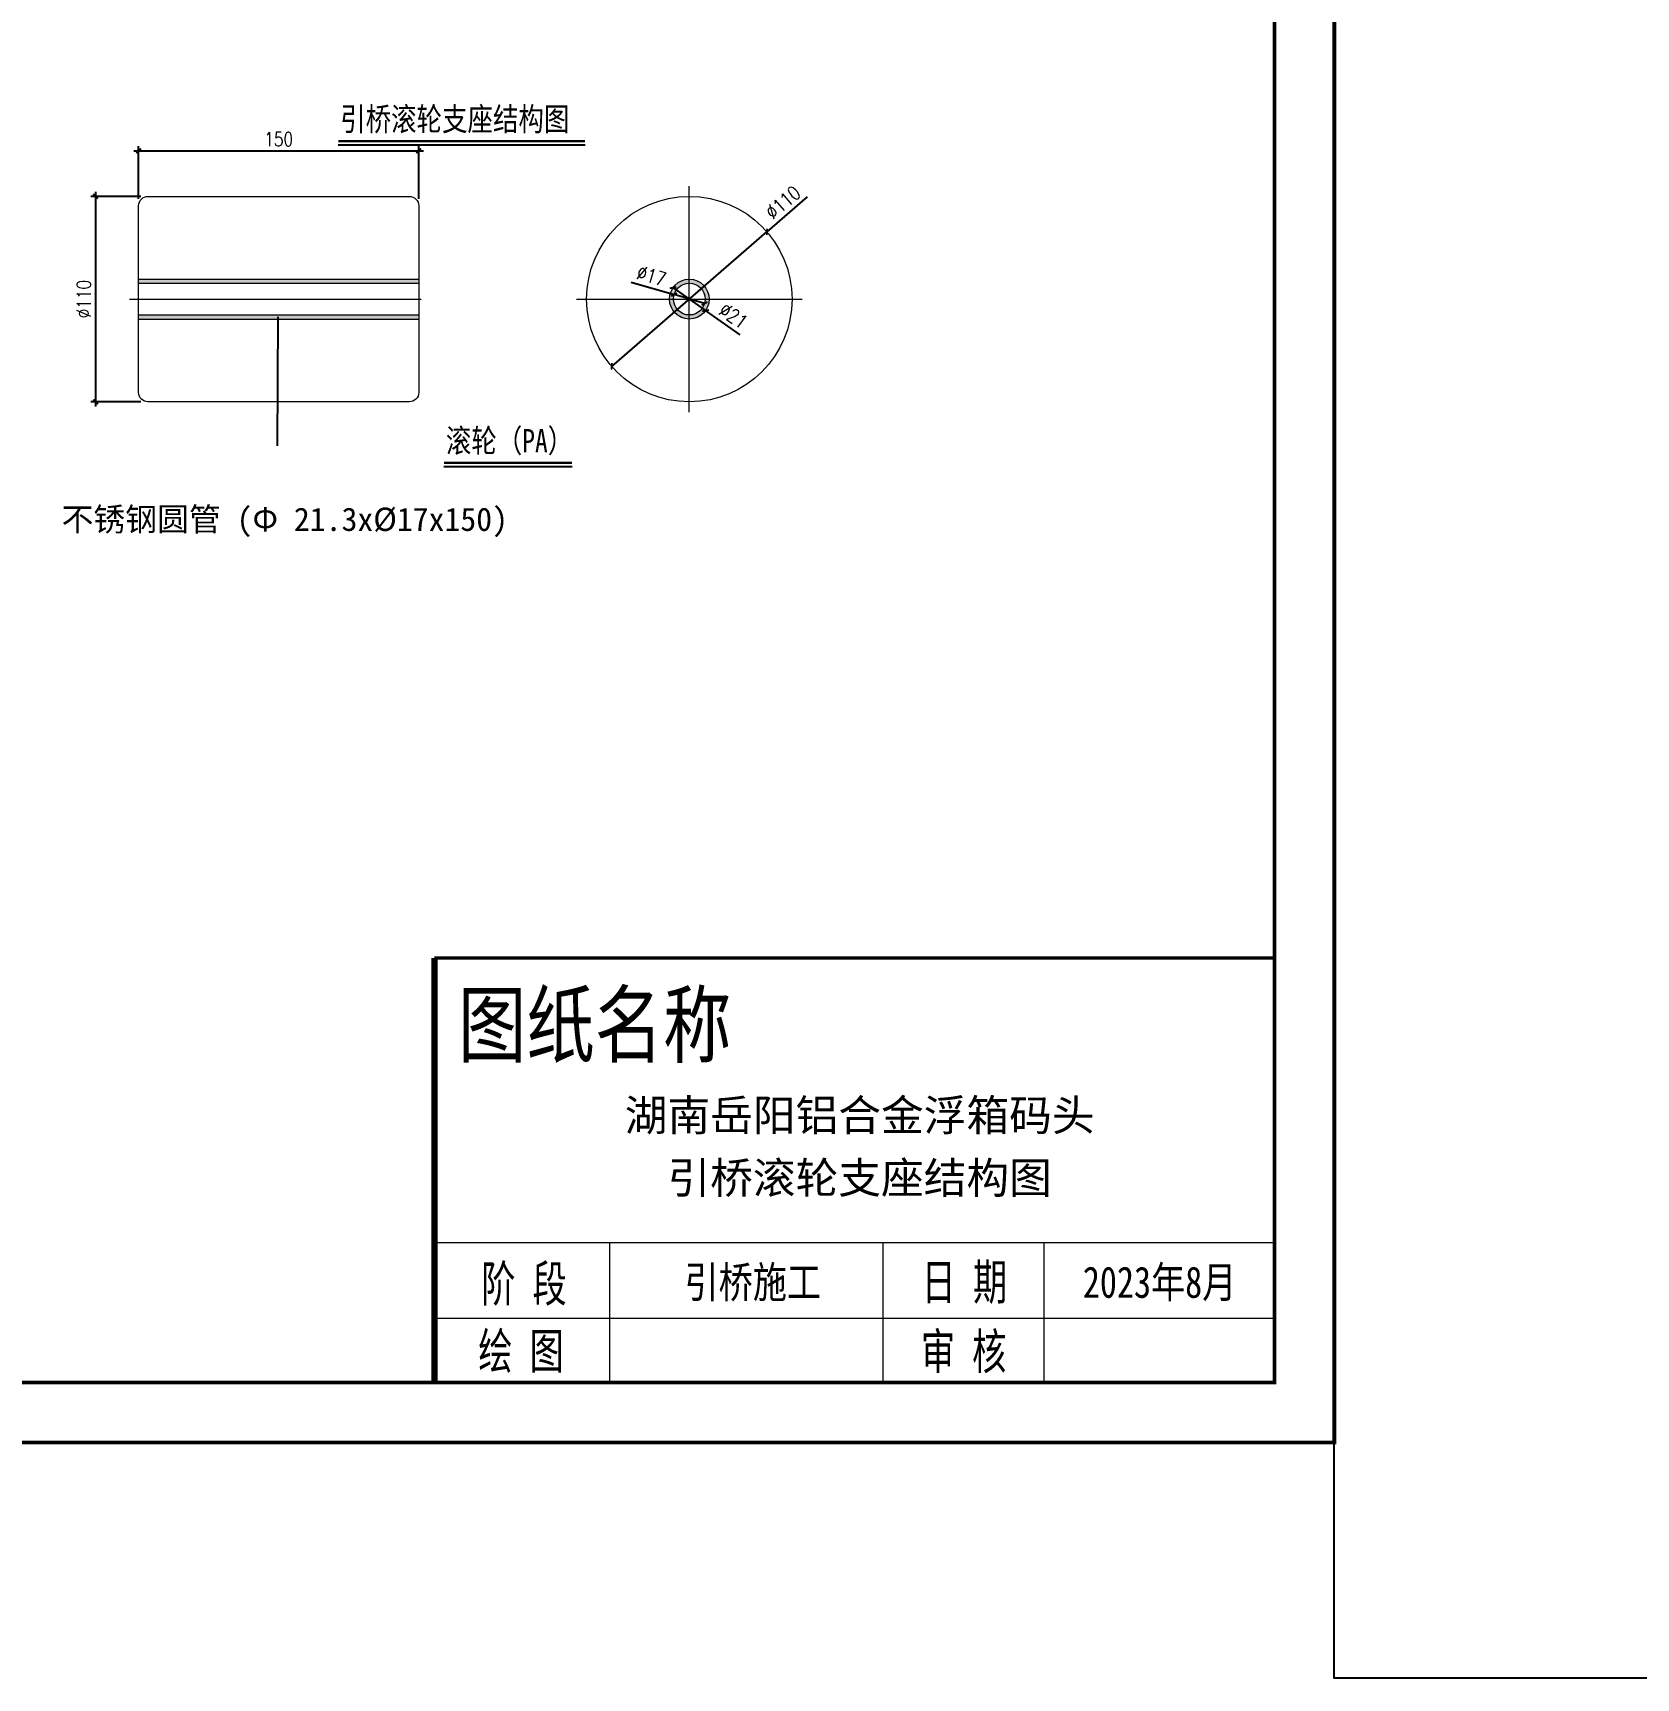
# Model space of a CAD drawing. Extents: x 15372 to 116961, y 24572 to 128109.
# Drawn here: x 36960 to 40394, y 24572 to 28096 of the extents above; entities that cross this region are included whole.
import ezdxf
from ezdxf.enums import TextEntityAlignment as Align

# ---------------------------------------------------------------- set-up
doc = ezdxf.new("R2010")
doc.units = 0
doc.header["$LTSCALE"] = 1000
doc.header["$MEASUREMENT"] = 0
doc.linetypes.add('CENTER', pattern=[2, 1.25, -0.25, 0.25, -0.25])
doc.linetypes.add('DASHED2', pattern=[9.525, 6.35, -3.175])
doc.layers.add('dim', color=6, linetype='Continuous', lineweight=13)
doc.layers.add('图框', color=7, linetype='Continuous', lineweight=13)
for name, color, linetype in [('hjh文字', 7, 'Continuous'), ('HR-dimension', 9, 'Continuous'), ('SGIDI_TK_TEXT', 3, 'Continuous'), ('连接端梁', 130, 'Continuous')]:
    doc.layers.add(name, color=color, linetype=linetype)
doc.styles.add('HZTXT', font='txtw.shx', dxfattribs={"width": 0.8, "bigfont": 'hztxtw.shx'})
doc.styles.add('SGIDI-0', font='simhei.ttf', dxfattribs={"width": 0.8})
doc.styles.add('仿宋', font='simfang.ttf', dxfattribs={"width": 0.7})
doc.styles.add('宋体', font='')
doc.styles.add('工程字体', font='', dxfattribs={"width": 0.8})
doc.styles.get('宋体').set_extended_font_data('SimSun')
doc.styles.get('工程字体').set_extended_font_data('SimSun')
doc.dimstyles.new('HR-A2-DIM10', dxfattribs={"dimscale": 10, "dimtxt": 3, "dimasz": 1, "dimexe": 1, "dimexo": 1.5, "dimgap": 1, "dimtad": 1, "dimdec": 1, "dimdsep": 46, "dimtxsty": 'HZTXT', "dimblk": 'ARCHTICK', "dimcen": 0, "dimdle": 1, "dimclrd": 256, "dimclre": 256, "dimclrt": 6, "dimadec": 1, "dimazin": 0, "dimtfac": 1, "dimtdec": 1, "dimtix": 1, "dimtmove": 2, "dimatfit": 3, "dimfxl": 15, "dimtolj": 1, "dimtzin": 0, "dimarcsym": 1})
doc.dimstyles.new('HR-BI-DIM5', dxfattribs={"dimscale": 6, "dimtxt": 5, "dimasz": 1, "dimexe": 1, "dimexo": 1.5, "dimgap": 2, "dimtad": 1, "dimdec": 1, "dimdsep": 46, "dimtxsty": 'HZTXT', "dimcen": 0, "dimdle": 1, "dimclrd": 256, "dimclre": 256, "dimclrt": 2, "dimadec": 1, "dimazin": 0, "dimtfac": 1, "dimtdec": 1, "dimtix": 1, "dimtmove": 2, "dimatfit": 3, "dimfxl": 1, "dimtfill": 1, "dimtolj": 1, "dimtzin": 0, "dimarcsym": 1})

# ---------------------------------------------------------------- blocks, each defined once
blk = doc.blocks.new('*U219')
blk.add_line((0, 0), (27.44, 0))
at = {"const_width": 0.5}
blk.add_lwpolyline([(0, 0.75), (27.44, 0.75)], dxfattribs=at)
at = {"style": '工程字体', "width": 0.8}
blk.add_attdef('图名标注', (0.42, 3), '', height=5, dxfattribs=at)
blk = doc.blocks.new('_ArchTick')
at = {"color": 0, "linetype": 'ByBlock', "const_width": 0.4}
blk.add_lwpolyline([(-0.5, -0.5), (0.5, 0.5)], dxfattribs=at)
blk = doc.blocks.new('*D469')
at = {"layer": 'Defpoints', "color": 0, "ltscale": 1.5, "transparency": 16777216}
for p in [(37786, 27843.1), (37186, 27725.6, 0), (37786, 27725.6, 0)]:
    blk.add_point(p, dxfattribs=at)
at = {"layer": 'HR-dimension', "lineweight": -2, "ltscale": 1.5, "transparency": 16777216}
for p, q in [((37176, 27843.1), (37796, 27843.1)), ((37186, 27740.6), (37186, 27853.1)), ((37786, 27740.6), (37786, 27853.1))]:
    blk.add_line(p, q, dxfattribs=at)
at = {"layer": 'HR-dimension', "lineweight": -2, "ltscale": 1.5, "transparency": 16777216, "xscale": 10, "yscale": 10, "zscale": 10, "rotation": 180}
blk.add_blockref('_ArchTick', (37186, 27843.1), dxfattribs=at)
at = {"layer": 'HR-dimension', "lineweight": -2, "ltscale": 1.5, "transparency": 16777216, "xscale": 10, "yscale": 10, "zscale": 10}
blk.add_blockref('_ArchTick', (37786, 27843.1), dxfattribs=at)
at = {"layer": 'HR-dimension', "color": 6, "ltscale": 1.5, "transparency": 16777216, "insert": (37486, 27868.1), "char_height": 30, "attachment_point": 5, "style": 'HZTXT'}
blk.add_mtext('\\A1;150', dxfattribs=at)
blk = doc.blocks.new('*D470')
at = {"layer": 'Defpoints', "color": 0, "ltscale": 1.5, "transparency": 16777216}
for p in [(37206, 27745.6, 0), (37093.7, 27305.6), (37206, 27305.6, 0)]:
    blk.add_point(p, dxfattribs=at)
at = {"layer": 'HR-dimension', "lineweight": -2, "ltscale": 1.5, "transparency": 16777216}
for p, q in [((37191, 27745.6), (37083.7, 27745.6)), ((37093.7, 27755.6), (37093.7, 27295.6)), ((37191, 27305.6), (37083.7, 27305.6))]:
    blk.add_line(p, q, dxfattribs=at)
at = {"layer": 'HR-dimension', "lineweight": -2, "ltscale": 1.5, "transparency": 16777216, "xscale": 10, "yscale": 10, "zscale": 10}
for p, rotation in [((37093.7, 27745.6), 90), ((37093.7, 27305.6), 270)]:
    blk.add_blockref('_ArchTick', p, dxfattribs=dict(at, rotation=rotation))
at = {"layer": 'HR-dimension', "color": 6, "ltscale": 1.5, "transparency": 16777216, "insert": (37068.7, 27525.6), "char_height": 30, "attachment_point": 5, "rotation": 90, "style": 'HZTXT'}
blk.add_mtext('\\A1;%%C110', dxfattribs=at)
blk = doc.blocks.new('*D506')
at = {"layer": 'Defpoints', "color": 0, "ltscale": 1.5, "transparency": 16777216}
for p in [(38532, 27669.7, 0), (38199.4, 27381.5, 0)]:
    blk.add_point(p, dxfattribs=at)
at = {"layer": 'HR-dimension', "lineweight": -2, "ltscale": 1.5, "transparency": 16777216}
for p in [(38618.3, 27744.5), (38199.4, 27381.5)]:
    blk.add_line(p, (38532, 27669.7), dxfattribs=at)
at = {"layer": 'HR-dimension', "lineweight": -2, "ltscale": 1.5, "transparency": 16777216, "xscale": 10, "yscale": 10, "zscale": 10}
for p, rotation in [((38532, 27669.7), 220.9115703709228), ((38199.4, 27381.5), 40.91157037092289)]:
    blk.add_blockref('_ArchTick', p, dxfattribs=dict(at, rotation=rotation))
at = {"layer": 'HR-dimension', "color": 6, "ltscale": 1.5, "transparency": 16777216, "insert": (38566.3, 27732.5), "char_height": 30, "attachment_point": 5, "rotation": 40.9116, "style": 'HZTXT'}
blk.add_mtext('\\A1;∅110', dxfattribs=at)
blk = doc.blocks.new('*D507')
at = {"layer": 'Defpoints', "color": 0, "ltscale": 1.5, "transparency": 16777216}
for p in [(38330.8, 27550.1, 0), (38400.6, 27501.1, 0)]:
    blk.add_point(p, dxfattribs=at)
at = {"layer": 'HR-dimension', "lineweight": -2, "ltscale": 1.5, "transparency": 16777216}
for p in [(38330.8, 27550.1), (38474.5, 27449.3)]:
    blk.add_line(p, (38400.6, 27501.1), dxfattribs=at)
for p, xscale, yscale, zscale, rotation in [((38330.8, 27550.1), 10, 10, 10, 324.9433536745767), ((38400.6, 27501.1), 9.999999999999998, 9.999999999999998, 9.999999999999998, 144.9433536745767)]:
    blk.add_blockref('_ArchTick', p, dxfattribs=dict(at, xscale=xscale, yscale=yscale, zscale=zscale, rotation=rotation))
at = {"layer": 'HR-dimension', "color": 6, "ltscale": 1.5, "transparency": 16777216, "insert": (38460.1, 27489.9), "char_height": 30, "attachment_point": 5, "rotation": 324.9434, "style": 'HZTXT'}
blk.add_mtext('\\A1;∅21', dxfattribs=at)
blk = doc.blocks.new('*D508')
at = {"layer": 'Defpoints', "color": 0, "ltscale": 1.5, "transparency": 16777216}
for p in [(38333.1, 27535.2, 0), (38398.3, 27516, 0)]:
    blk.add_point(p, dxfattribs=at)
at = {"layer": 'HR-dimension', "lineweight": -2, "ltscale": 1.5, "transparency": 16777216}
for p in [(38241, 27562.2), (38398.3, 27516)]:
    blk.add_line(p, (38333.1, 27535.2), dxfattribs=at)
at = {"layer": 'HR-dimension', "lineweight": -2, "ltscale": 1.5, "transparency": 16777216, "xscale": 10, "yscale": 10, "zscale": 10}
for p, rotation in [((38333.1, 27535.2), 343.6322971183046), ((38398.3, 27516), 163.6322971183046)]:
    blk.add_blockref('_ArchTick', p, dxfattribs=dict(at, rotation=rotation))
at = {"layer": 'HR-dimension', "color": 6, "ltscale": 1.5, "transparency": 16777216, "insert": (38284.5, 27575.5), "char_height": 30, "attachment_point": 5, "rotation": 343.6323, "style": 'HZTXT'}
blk.add_mtext('\\A1;∅17', dxfattribs=at)
blk = doc.blocks.new('*U216')
blk.add_line((0, 0), (52.88, 0))
at = {"const_width": 0.5}
blk.add_lwpolyline([(0, 0.75), (52.88, 0.75)], dxfattribs=at)
at = {"style": '工程字体', "width": 0.8}
blk.add_attdef('图名标注', (0.42, 3), '', height=5, dxfattribs=at)

msp = doc.modelspace()

# ---------------------------------------------------------------- hatches: boundary and pattern name
at = {"layer": '图框'}
h = msp.add_hatch(color=256, dxfattribs=at)
h.paths.add_polyline_path([(37786.04, 27491.58), (37186.04, 27491.58), (37186.04, 27482.98), (37786.04, 27482.98)])
h.paths.add_polyline_path([(37786.04, 27568.18), (37186.04, 27568.18), (37186.04, 27559.58), (37786.04, 27559.58)])
h = msp.add_hatch(color=256, dxfattribs=at)
edge = h.paths.add_edge_path(flags=17)
edge.add_arc((38365.7, 27525.58), 34, 0, 360)
edge = h.paths.add_edge_path()
edge.add_arc((38365.7, 27525.58), 42.6, 0, 360)

# ---------------------------------------------------------------- linework, layer by layer
msp.add_lwpolyline([(39747.32, 32093.11), (55376.21, 32093.11), (55376.21, 24572.12), (39747.32, 24572.12)], close=True)
at = {"layer": 'dim'}
msp.add_circle((38365.7, 27525.58), 42.6, dxfattribs=at)
at = {"layer": '图框', "color": 1, "linetype": 'CENTER', "ltscale": 0.5}
for p, q in [((38365.7, 27283.58), (38365.7, 27767.58)), ((37166.57, 27525.58), (37803.01, 27525.58)), ((38123.7, 27525.58), (38607.7, 27525.58))]:
    msp.add_line(p, q, dxfattribs=at)
at = {"layer": '图框', "linetype": 'DASHED2', "ltscale": 0.5}
for p, q in [((37186.04, 27568.18), (37786.04, 27568.18)), ((37186.04, 27559.58), (37786.04, 27559.58)), ((37186.04, 27491.58), (37786.04, 27491.58)), ((37186.04, 27482.98), (37786.04, 27482.98))]:
    msp.add_line(p, q, dxfattribs=at)
at = {"layer": '图框'}
for p, q in [((37819.82, 26114.56), (39619.32, 26114.56)), ((37819.82, 25504.83), (39619.32, 25504.83)), ((38194.35, 25504.83), (38194.35, 25204.97)), ((38780.16, 25504.83), (38780.16, 25204.97)), ((39124.85, 25504.83), (39124.85, 25204.97)), ((37819.82, 25343.13), (39619.32, 25343.13)), ((38257.14, 25204.97), (39619.32, 25204.97))]:
    msp.add_line(p, q, dxfattribs=at)
msp.add_lwpolyline([(37206.04, 27745.58), (37766.04, 27745.58, -0.4142136), (37786.04, 27725.58), (37786.04, 27325.58, -0.4142136), (37766.04, 27305.58), (37206.04, 27305.58, -0.4142136), (37186.04, 27325.58), (37186.04, 27725.58, -0.4142136)], format="xyb", close=True, dxfattribs=at)
for points, const_width in [([(37819.82, 26114.56), (37819.82, 25204.97)], 13.62), ([(37819.82, 26114.56), (39619.32, 26114.56)], 6.81)]:
    msp.add_lwpolyline(points, dxfattribs=dict(at, const_width=const_width))
for radius in [220, 34]:
    msp.add_circle((38365.7, 27525.58), radius, dxfattribs=at)
at = {"layer": '连接端梁', "color": 0, "const_width": 8}
for points in [[(30870.48, 32093.11), (39747.32, 32093.11), (39747.32, 25076.97), (30870.48, 25076.97)], [(30998.48, 31965.11), (39619.32, 31965.11), (39619.32, 25204.97), (30998.48, 25204.97)]]:
    msp.add_lwpolyline(points, close=True, dxfattribs=at)

# ---------------------------------------------------------------- block references
at = {"xscale": 10, "yscale": 10, "zscale": 10}
for name, p, values in [('*U216', (37613.5, 27856.2, 0), {'图名标注': '引桥滚轮支座结构图'}), ('*U219', (37840.02, 27167.43, 0), {'图名标注': '滚轮（PA）'})]:
    msp.add_blockref(name, p, dxfattribs=at).add_auto_attribs(values)

# ---------------------------------------------------------------- texts
at = {"layer": 'hjh文字', "style": '宋体'}
msp.add_text('不锈钢圆管 (Φ 21.3x%%C17x150)', height=50, dxfattribs=at).set_placement((37020.94, 27029.11, 0))
at = {"layer": 'SGIDI_TK_TEXT', "color": 0, "style": '工程字体', "width": 0.8}
msp.add_text('图纸名称', height=134.154, dxfattribs=at).set_placement((38163.13, 25971.72), align=Align.MIDDLE_CENTER)
at = {"layer": 'SGIDI_TK_TEXT', "color": 7, "style": '仿宋', "width": 0.7}
for s, p in [('阶 段', (38011.47, 25416.97)), ('日 期', (38954.91, 25420.73)), ('绘 图', (38005.24, 25272.74)), ('审 核', (38953.18, 25271.92))]:
    msp.add_text(s, height=76.8, dxfattribs=at).set_placement(p, align=Align.MIDDLE_CENTER)
at = {"layer": 'SGIDI_TK_TEXT', "color": 7, "style": 'SGIDI-0'}
for tag, p in [('湖南岳阳铝合金浮箱码头', (38730.54, 25777.65)), ('引桥滚轮支座结构图', (38730.54, 25643.57))]:
    msp.add_attdef(tag, text='', height=67.08, dxfattribs=at).set_placement(p, align=Align.MIDDLE_CENTER)
at = {"layer": 'SGIDI_TK_TEXT', "color": 7, "style": 'SGIDI-0', "width": 0.8}
for tag, p in [('引桥施工', (38501.59, 25420.16)), ('2023年8月', (39373.12, 25420.16))]:
    msp.add_attdef(tag, text='建设单位', height=67.077, dxfattribs=at).set_placement(p, align=Align.MIDDLE_CENTER)

# ---------------------------------------------------------------- dimensions: what is measured, and where the dimension line sits
at = {"layer": 'HR-dimension', "ltscale": 1.5}
dim = msp.add_linear_dim(base=(37786.04, 27843.15, 0), p1=(37186.04, 27725.58), p2=(37786.04, 27725.58), dimstyle='HR-A2-DIM10', override={"dimdec": 0, "dimlfac": 0.25}, dxfattribs=at)
dim.commit()
dim.dimension.update_dxf_attribs({"geometry": '*D469', "text_midpoint": (37486.04, 27868.15, 0)})
for p1, p2, picture, middle in [((38199.44, 27381.51), (38531.96, 27669.66), '*D506', (38566.33, 27732.52, 0)), ((38398.32, 27516), (38333.08, 27535.16), '*D508', (38284.47, 27575.5, 0)), ((38330.83, 27550.05), (38400.57, 27501.11), '*D507', (38460.07, 27489.91, 0))]:
    dim = msp.add_diameter_dim_2p(p1=p1, p2=p2, dimstyle='HR-A2-DIM10', override={"dimdec": 0, "dimlfac": 0.25}, dxfattribs=at)
    dim.commit()
    dim.dimension.update_dxf_attribs({"geometry": picture, "text_midpoint": middle})
dim = msp.add_linear_dim(base=(37093.68, 27305.58, 0), p1=(37206.04, 27745.58), p2=(37206.04, 27305.58), angle=90, text='%%C<>', dimstyle='HR-A2-DIM10', override={"dimdec": 0, "dimlfac": 0.25}, dxfattribs=at)
dim.commit()
dim.dimension.update_dxf_attribs({"geometry": '*D470', "text_midpoint": (37068.68, 27525.58, 0)})

# ---------------------------------------------------------------- leaders
at = {"layer": 'HR-dimension'}
msp.add_leader([(37484.43, 27487.45), (37482.86, 27211.56)], dimstyle='HR-BI-DIM5', override={"dimgap": 2, "dimtad": 0}, dxfattribs=at)

doc.saveas('drawing.dxf')
